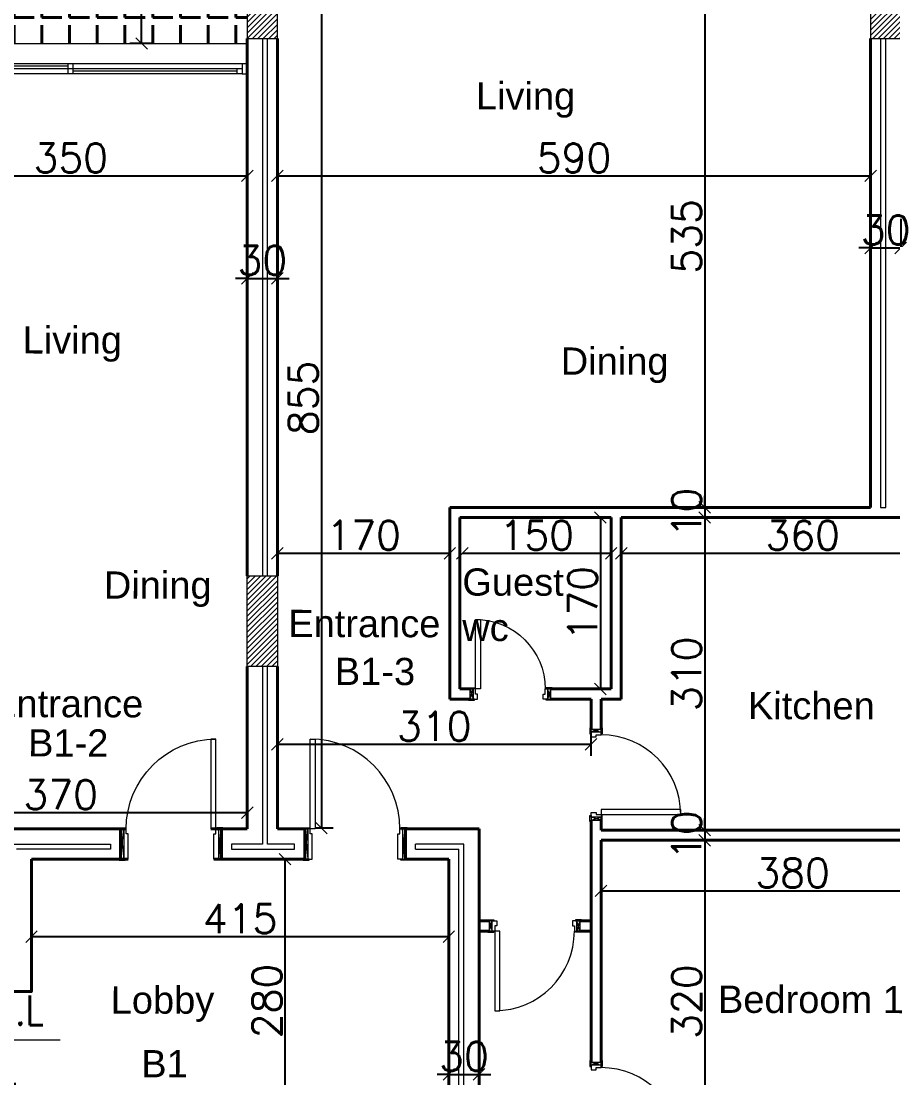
# Model space of a CAD drawing. Header units: metres. Extents: x -322116 to -321123, y -26723 to -26468.
# Drawn here: x -321650.65 to -321642.01, y -26549.11 to -26538.64 of the extents above; entities that cross this region are included whole.
import ezdxf

# ---------------------------------------------------------------- set-up
doc = ezdxf.new("R2010")
doc.units = ezdxf.units.M
doc.header["$LTSCALE"] = 7
doc.header["$MEASUREMENT"] = 0
doc.header["$PDMODE"] = 34
doc.header["$PDSIZE"] = 0.5
doc.linetypes.add('Hidden', pattern=[9.525, 6.35, -3.175])
for name, color, linetype, lineweight in [('1363TRXX-AS003$0$A-FLOR-IDEN', 4, 'Continuous', 18), ('A--GLAZ', 132, 'Continuous', 5), ('A-ANNO-TXT3', 6, 'Continuous', 30), ('A-DOOR', 134, 'Continuous', 18), ('A-FLOR-HIDN', 9, 'Hidden', 13), ('A-GRID-DIMS', 142, 'Continuous', 9), ('A-WALL-BLWO', 7, 'Continuous', 40), ('L-Structure', 5, 'Continuous', 15), ('PATT-CONC', 8, 'Continuous', 9), ('XREF-W09-A-ELEV04$0$A--SECT-TILE', 32, 'Continuous', 5)]:
    doc.layers.add(name, color=color, linetype=linetype, lineweight=lineweight)
doc.styles.add('1363TRXX-AS003$0$EG_SIMPLEX', font='SIMPLEX.shx')
doc.styles.add('EG_SIMPLEX', font='SIMPLEX.shx')
doc.styles.get("Standard").update_dxf_attribs({"font": 'romans.shx', "height": 0.5})
doc.dimstyles.new('ERGA-M-0200', dxfattribs={"dimscale": 1.15, "dimtxt": 0.2, "dimasz": 0.2, "dimexe": 0.1, "dimexo": 0.1, "dimgap": 0.06, "dimtad": 1, "dimdec": 1, "dimlfac": 100, "dimrnd": 5, "dimdsep": 46, "dimtxsty": 'EG_SIMPLEX', "dimblk1": 'OBLIQUE', "dimblk2": 'OBLIQUE', "dimsah": 1, "dimcen": 0.3, "dimclrd": 256, "dimclre": 256, "dimclrt": 2, "dimadec": 0, "dimazin": 0, "dimtfac": 1, "dimtdec": 1, "dimtix": 1, "dimtmove": 2, "dimatfit": 3, "dimldrblk": 'OBLIQUE', "dimfxl": 1, "dimtolj": 1, "dimtzin": 0, "dimarcsym": 0})

# ---------------------------------------------------------------- blocks, each defined once
blk = doc.blocks.new('1363TRXX-AS003$0$TAG-LEV-PL1')
h = blk.add_hatch(color=256)
h.paths.add_polyline_path([(0, 168.7, 0.414214), (-168.8, 0), (0, 0)])
h.paths.add_polyline_path([(168.7, 0), (0, 0), (0, -168.8, 0.414214)])
for p, q in [((0, -281.3), (0, 281.3)), ((-281.3, 0), (1859, 0))]:
    blk.add_line(p, q)
blk.add_circle((0, 0), 168.7)
at = {"style": '1363TRXX-AS003$0$EG_SIMPLEX', "width": 0.85}
for tag, p in [('F.F.L.', (450, 150)), ('C.L.', (450, -450))]:
    blk.add_attdef(tag, p, '', height=300, dxfattribs=at)
blk = doc.blocks.new('block')
at = {"layer": 'PATT-CONC', "transparency": 33554610}
h = blk.add_hatch(dxfattribs=at)
h.set_pattern_fill('ANSI31', color=8, scale=0.3)
h.set_pattern_definition([(45, (195, 0), (-0.0265165042945, 0.0265165042945), [])])
h.paths.add_polyline_path([(-321663.329, -26546.458), (-321663.329, -26546.758), (-321664.229, -26546.758), (-321664.229, -26546.458)])
h.paths.add_polyline_path([(-321642.229, -26538.808), (-321641.929, -26538.808), (-321641.929, -26537.808), (-321642.229, -26537.808)])
h.paths.add_polyline_path([(-321648.412, -26538.808), (-321648.112, -26538.808), (-321648.112, -26537.808), (-321648.412, -26537.808)])
h.paths.add_polyline_path([(-321652.212, -26539.308), (-321651.912, -26539.308), (-321651.912, -26538.508), (-321652.212, -26538.508)])
h.paths.add_polyline_path([(-321658.412, -26538.808), (-321658.112, -26538.808), (-321658.112, -26537.808), (-321658.412, -26537.808)])
h.paths.add_polyline_path([(-321658.412, -26547.358), (-321658.112, -26547.358), (-321658.112, -26548.258), (-321658.412, -26548.258)])
h.paths.add_polyline_path([(-321648.413, -26544.135), (-321648.113, -26544.135), (-321648.113, -26545.035), (-321648.413, -26545.035)])
h.paths.add_polyline_path([(-321664.612, -26538.708), (-321664.312, -26538.708), (-321664.312, -26537.808), (-321664.612, -26537.808)])
h.paths.add_polyline_path([(-321640.802, -26544.135), (-321641.102, -26544.135), (-321641.102, -26545.035), (-321640.802, -26545.035)])
h.paths.add_polyline_path([(-321651.912, -26547.958), (-321652.856, -26547.958), (-321652.856, -26548.258), (-321651.912, -26548.258)])
at = {"layer": 'L-Structure'}
for points in [[(-321648.412, -26538.808), (-321648.112, -26538.808), (-321648.112, -26537.808), (-321648.412, -26537.808), (-321648.412, -26538.808)], [(-321642.229, -26538.808), (-321641.929, -26538.808), (-321641.929, -26537.808), (-321642.229, -26537.808), (-321642.229, -26538.808)]]:
    blk.add_lwpolyline(points, dxfattribs=at)
blk.add_lwpolyline([(-321648.413, -26544.135), (-321648.113, -26544.135), (-321648.113, -26545.035), (-321648.413, -26545.035)], close=True, dxfattribs=at)
blk = doc.blocks.new('*U575')
for p, q in [((-200, 0), (-170, -300)), ((-200, -300), (-170, 0)), ((800, 0), (770, -300)), ((800, -300), (770, 0))]:
    blk.add_line(p, q)
for points in [[(-95, 890), (-95, 0), (-145, 0), (-145, 890)], [(-215, 10), (-155, 10), (-155, 0), (-215, 0)], [(-170, -300), (-200, -300), (-200, 0), (-170, 0)], [(-145, 0), (-170, 0), (-170, -300), (-125, -300), (-125, -50), (-145, -50), (-145, 0)], [(745, 0), (770, 0), (770, -300), (725, -300), (725, -50), (745, -50), (745, 0)], [(815, 10), (755, 10), (755, 0), (815, 0)], [(770, -300), (800, -300), (800, 0), (770, 0)], [(-215, -310), (-155, -310), (-155, -300), (-215, -300)], [(815, -310), (755, -310), (755, -300), (815, -300)]]:
    blk.add_lwpolyline(points, close=True)
blk.add_arc((-145, 0), 890, 0, 90)
blk = doc.blocks.new('*U65')
for p, q in [((50, 100), (3450, 100)), ((50, 50), (3450, 50)), ((50, 0), (3450, 0)), ((100, 0), (100, 50)), ((100, 25), (1725, 25)), ((1725, 0), (1725, 100)), ((1775, 0), (1775, 100)), ((1775, 75), (3400, 75)), ((3400, 100), (3400, 50))]:
    blk.add_line(p, q)
for points in [[(0, 100), (50, 100), (50, 0), (0, 0)], [(3500, 100), (3450, 100), (3450, 0), (3500, 0)]]:
    blk.add_lwpolyline(points)
blk = doc.blocks.new('_OBLIQUE')
at = {"color": 0, "linetype": 'ByBlock'}
blk.add_line((-0.5, -0.5), (0.5, 0.5), dxfattribs=at)
blk = doc.blocks.new('*D370')
at = {"layer": 'A-GRID-DIMS', "lineweight": -2, "transparency": 16777216}
for p, q in [((-321651.912, -26540.552), (-321651.912, -26540.055)), ((-321648.412, -26540.343), (-321648.412, -26540.055)), ((-321651.912, -26540.17), (-321648.412, -26540.17))]:
    blk.add_line(p, q, dxfattribs=at)
at = {"layer": 'Defpoints', "color": 0, "transparency": 16777216}
for p in [(-321648.412, -26540.17), (-321648.412, -26540.458), (-321651.912, -26540.667)]:
    blk.add_point(p, dxfattribs=at)
at = {"layer": 'A-GRID-DIMS', "lineweight": -2, "transparency": 16777216, "xscale": 0.115, "yscale": 0.115, "zscale": 0.115, "rotation": 180}
blk.add_blockref('_OBLIQUE', (-321651.912, -26540.17), dxfattribs=at)
at = {"layer": 'A-GRID-DIMS', "lineweight": -2, "transparency": 16777216, "xscale": 0.115, "yscale": 0.115, "zscale": 0.115}
blk.add_blockref('_OBLIQUE', (-321648.412, -26540.17), dxfattribs=at)
at = {"layer": 'A-GRID-DIMS', "color": 2, "transparency": 16777216, "insert": (-321650.162, -26539.992), "char_height": 0.2875, "attachment_point": 5, "style": 'EG_SIMPLEX'}
blk.add_mtext('\\A1;350', dxfattribs=at)
blk = doc.blocks.new('*D371')
at = {"layer": 'A-GRID-DIMS', "lineweight": -2, "transparency": 16777216}
for p, q in [((-321648.412, -26541.672), (-321648.412, -26541.072)), ((-321648.112, -26541.466), (-321648.112, -26541.072)), ((-321648.412, -26541.187), (-321648.527, -26541.187)), ((-321648.412, -26541.187), (-321648.112, -26541.187)), ((-321648.112, -26541.187), (-321647.997, -26541.187))]:
    blk.add_line(p, q, dxfattribs=at)
at = {"layer": 'Defpoints', "color": 0, "transparency": 16777216}
for p in [(-321648.112, -26541.187), (-321648.112, -26541.581), (-321648.412, -26541.787)]:
    blk.add_point(p, dxfattribs=at)
at = {"layer": 'A-GRID-DIMS', "lineweight": -2, "transparency": 16777216, "xscale": 0.115, "yscale": 0.115, "zscale": 0.115}
blk.add_blockref('_OBLIQUE', (-321648.412, -26541.187), dxfattribs=at)
at = {"layer": 'A-GRID-DIMS', "lineweight": -2, "transparency": 16777216, "xscale": 0.115, "yscale": 0.115, "zscale": 0.115, "rotation": 180}
blk.add_blockref('_OBLIQUE', (-321648.112, -26541.187), dxfattribs=at)
at = {"layer": 'A-GRID-DIMS', "color": 2, "transparency": 16777216, "insert": (-321648.262, -26541.009), "char_height": 0.2875, "attachment_point": 5, "style": 'EG_SIMPLEX'}
blk.add_mtext('\\A1;30', dxfattribs=at)
blk = doc.blocks.new('*D372')
at = {"layer": 'A-GRID-DIMS', "lineweight": -2, "transparency": 16777216}
for p, q in [((-321648.112, -26540.343), (-321648.112, -26540.055)), ((-321642.229, -26541.025), (-321642.229, -26540.055)), ((-321648.112, -26540.17), (-321642.229, -26540.17))]:
    blk.add_line(p, q, dxfattribs=at)
at = {"layer": 'Defpoints', "color": 0, "transparency": 16777216}
for p in [(-321642.229, -26540.17), (-321648.112, -26540.458), (-321642.229, -26541.14)]:
    blk.add_point(p, dxfattribs=at)
at = {"layer": 'A-GRID-DIMS', "lineweight": -2, "transparency": 16777216, "xscale": 0.115, "yscale": 0.115, "zscale": 0.115, "rotation": 180}
blk.add_blockref('_OBLIQUE', (-321648.112, -26540.17), dxfattribs=at)
at = {"layer": 'A-GRID-DIMS', "lineweight": -2, "transparency": 16777216, "xscale": 0.115, "yscale": 0.115, "zscale": 0.115}
blk.add_blockref('_OBLIQUE', (-321642.229, -26540.17), dxfattribs=at)
at = {"layer": 'A-GRID-DIMS', "color": 2, "transparency": 16777216, "insert": (-321645.17, -26539.992), "char_height": 0.2875, "attachment_point": 5, "style": 'EG_SIMPLEX'}
blk.add_mtext('\\A1;590', dxfattribs=at)
blk = doc.blocks.new('*U572')
for p, q in [((-350, -50), (-320, -150)), ((-350, -150), (-320, -50)), ((550, -50), (520, -150)), ((550, -150), (520, -50))]:
    blk.add_line(p, q)
for points in [[(445, 740), (445, -50), (495, -50), (495, 740)], [(-365, -40), (-305, -40), (-305, -50), (-365, -50)], [(-320, -150), (-350, -150), (-350, -50), (-320, -50)], [(-295, -50), (-320, -50), (-320, -150), (-275, -150), (-275, -100), (-295, -100), (-295, -50)], [(495, -50), (520, -50), (520, -150), (475, -150), (475, -100), (495, -100), (495, -50)], [(565, -40), (505, -40), (505, -50), (565, -50)], [(520, -150), (550, -150), (550, -50), (520, -50)], [(-365, -160), (-305, -160), (-305, -150), (-365, -150)], [(565, -160), (505, -160), (505, -150), (565, -150)]]:
    blk.add_lwpolyline(points, close=True)
blk.add_arc((495, -50), 790, 90, 180)
blk = doc.blocks.new('*U571')
for p, q in [((-250, -50), (-220, -150)), ((-250, -150), (-220, -50)), ((550, -50), (520, -150)), ((550, -150), (520, -50))]:
    blk.add_line(p, q)
for points in [[(445, 640), (445, -50), (495, -50), (495, 640)], [(-265, -40), (-205, -40), (-205, -50), (-265, -50)], [(-220, -150), (-250, -150), (-250, -50), (-220, -50)], [(-195, -50), (-220, -50), (-220, -150), (-175, -150), (-175, -100), (-195, -100), (-195, -50)], [(495, -50), (520, -50), (520, -150), (475, -150), (475, -100), (495, -100), (495, -50)], [(565, -40), (505, -40), (505, -50), (565, -50)], [(520, -150), (550, -150), (550, -50), (520, -50)], [(-265, -160), (-205, -160), (-205, -150), (-265, -150)], [(565, -160), (505, -160), (505, -150), (565, -150)]]:
    blk.add_lwpolyline(points, close=True)
blk.add_arc((495, -50), 690, 90, 180)
blk = doc.blocks.new('*D397')
at = {"layer": 'A-GRID-DIMS', "lineweight": -2, "transparency": 16777216}
for p, q in [((-321643.852, -26538.083), (-321643.989, -26538.083)), ((-321643.874, -26538.083), (-321643.874, -26543.458)), ((-321643.852, -26543.458), (-321643.989, -26543.458))]:
    blk.add_line(p, q, dxfattribs=at)
at = {"layer": 'Defpoints', "color": 0, "transparency": 16777216}
for p in [(-321643.737, -26538.083), (-321643.874, -26543.458), (-321643.737, -26543.458)]:
    blk.add_point(p, dxfattribs=at)
at = {"layer": 'A-GRID-DIMS', "lineweight": -2, "transparency": 16777216, "xscale": 0.115, "yscale": 0.115, "zscale": 0.115}
for p, rotation in [((-321643.874, -26538.083), 90), ((-321643.874, -26543.458), 270)]:
    blk.add_blockref('_OBLIQUE', p, dxfattribs=dict(at, rotation=rotation))
at = {"layer": 'A-GRID-DIMS', "color": 2, "transparency": 16777216, "insert": (-321644.053, -26540.771), "char_height": 0.2875, "attachment_point": 5, "rotation": 90, "style": 'EG_SIMPLEX'}
blk.add_mtext('\\A1;535', dxfattribs=at)
blk = doc.blocks.new('*D398')
at = {"layer": 'A-GRID-DIMS', "lineweight": -2, "transparency": 16777216}
for p, q in [((-321643.874, -26543.458), (-321643.874, -26543.343)), ((-321643.852, -26543.458), (-321643.989, -26543.458)), ((-321643.874, -26543.458), (-321643.874, -26543.558)), ((-321643.626, -26543.558), (-321643.989, -26543.558)), ((-321643.874, -26543.558), (-321643.874, -26543.673))]:
    blk.add_line(p, q, dxfattribs=at)
at = {"layer": 'Defpoints', "color": 0, "transparency": 16777216}
for p in [(-321643.737, -26543.458), (-321643.874, -26543.558), (-321643.511, -26543.558)]:
    blk.add_point(p, dxfattribs=at)
at = {"layer": 'A-GRID-DIMS', "lineweight": -2, "transparency": 16777216, "xscale": 0.115, "yscale": 0.115, "zscale": 0.115}
for p, rotation in [((-321643.874, -26543.458), 270), ((-321643.874, -26543.558), 90)]:
    blk.add_blockref('_OBLIQUE', p, dxfattribs=dict(at, rotation=rotation))
at = {"layer": 'A-GRID-DIMS', "color": 2, "transparency": 16777216, "insert": (-321644.053, -26543.508), "char_height": 0.2875, "attachment_point": 5, "rotation": 90, "style": 'EG_SIMPLEX'}
blk.add_mtext('\\A1;10', dxfattribs=at)
blk = doc.blocks.new('*D399')
at = {"layer": 'A-GRID-DIMS', "lineweight": -2, "transparency": 16777216}
for p, q in [((-321643.626, -26543.558), (-321643.989, -26543.558)), ((-321643.874, -26543.558), (-321643.874, -26546.658)), ((-321643.626, -26546.658), (-321643.989, -26546.658))]:
    blk.add_line(p, q, dxfattribs=at)
at = {"layer": 'Defpoints', "color": 0, "transparency": 16777216}
for p in [(-321643.511, -26543.558), (-321643.874, -26546.658), (-321643.511, -26546.658)]:
    blk.add_point(p, dxfattribs=at)
at = {"layer": 'A-GRID-DIMS', "lineweight": -2, "transparency": 16777216, "xscale": 0.115, "yscale": 0.115, "zscale": 0.115}
for p, rotation in [((-321643.874, -26543.558), 90), ((-321643.874, -26546.658), 270)]:
    blk.add_blockref('_OBLIQUE', p, dxfattribs=dict(at, rotation=rotation))
at = {"layer": 'A-GRID-DIMS', "color": 2, "transparency": 16777216, "insert": (-321644.053, -26545.108), "char_height": 0.2875, "attachment_point": 5, "rotation": 90, "style": 'EG_SIMPLEX'}
blk.add_mtext('\\A1;310', dxfattribs=at)
blk = doc.blocks.new('*D400')
at = {"layer": 'A-GRID-DIMS', "lineweight": -2, "transparency": 16777216}
for p, q in [((-321643.874, -26546.658), (-321643.874, -26546.543)), ((-321643.626, -26546.658), (-321643.989, -26546.658)), ((-321643.874, -26546.658), (-321643.874, -26546.758)), ((-321643.481, -26546.758), (-321643.989, -26546.758)), ((-321643.874, -26546.758), (-321643.874, -26546.873))]:
    blk.add_line(p, q, dxfattribs=at)
at = {"layer": 'Defpoints', "color": 0, "transparency": 16777216}
for p in [(-321643.511, -26546.658), (-321643.874, -26546.758), (-321643.366, -26546.758)]:
    blk.add_point(p, dxfattribs=at)
at = {"layer": 'A-GRID-DIMS', "lineweight": -2, "transparency": 16777216, "xscale": 0.115, "yscale": 0.115, "zscale": 0.115}
for p, rotation in [((-321643.874, -26546.658), 270), ((-321643.874, -26546.758), 90)]:
    blk.add_blockref('_OBLIQUE', p, dxfattribs=dict(at, rotation=rotation))
at = {"layer": 'A-GRID-DIMS', "color": 2, "transparency": 16777216, "insert": (-321644.053, -26546.708), "char_height": 0.2875, "attachment_point": 5, "rotation": 90, "style": 'EG_SIMPLEX'}
blk.add_mtext('\\A1;10', dxfattribs=at)
blk = doc.blocks.new('*D326')
at = {"layer": 'A-GRID-DIMS', "lineweight": -2, "transparency": 16777216}
for p, q in [((-321643.481, -26546.758), (-321643.989, -26546.758)), ((-321643.874, -26546.758), (-321643.874, -26549.958)), ((-321643.618, -26549.958), (-321643.989, -26549.958))]:
    blk.add_line(p, q, dxfattribs=at)
at = {"layer": 'Defpoints', "color": 0, "transparency": 16777216}
for p in [(-321643.366, -26546.758), (-321643.874, -26549.958), (-321643.503, -26549.958)]:
    blk.add_point(p, dxfattribs=at)
at = {"layer": 'A-GRID-DIMS', "lineweight": -2, "transparency": 16777216, "xscale": 0.115, "yscale": 0.115, "zscale": 0.115}
for p, rotation in [((-321643.874, -26546.758), 90), ((-321643.874, -26549.958), 270)]:
    blk.add_blockref('_OBLIQUE', p, dxfattribs=dict(at, rotation=rotation))
at = {"layer": 'A-GRID-DIMS', "color": 2, "transparency": 16777216, "insert": (-321644.053, -26548.358), "char_height": 0.2875, "attachment_point": 5, "rotation": 90, "style": 'EG_SIMPLEX'}
blk.add_mtext('\\A1;320', dxfattribs=at)
blk = doc.blocks.new('*D337')
at = {"layer": 'A-GRID-DIMS', "lineweight": -2, "transparency": 16777216}
blk.add_line((-321646.278, -26543.912), (-321644.802, -26543.912), dxfattribs=at)
at = {"layer": 'Defpoints', "color": 0, "transparency": 16777216}
for p in [(-321646.278, -26543.912, 0), (-321644.802, -26543.912), (-321644.802, -26543.912)]:
    blk.add_point(p, dxfattribs=at)
at = {"layer": 'A-GRID-DIMS', "lineweight": -2, "transparency": 16777216, "xscale": 0.115, "yscale": 0.115, "zscale": 0.115, "rotation": 180}
blk.add_blockref('_OBLIQUE', (-321646.278, -26543.912), dxfattribs=at)
at = {"layer": 'A-GRID-DIMS', "lineweight": -2, "transparency": 16777216, "xscale": 0.115, "yscale": 0.115, "zscale": 0.115}
blk.add_blockref('_OBLIQUE', (-321644.802, -26543.912), dxfattribs=at)
at = {"layer": 'A-GRID-DIMS', "color": 2, "transparency": 16777216, "insert": (-321645.54, -26543.734), "char_height": 0.2875, "attachment_point": 5, "style": 'EG_SIMPLEX'}
blk.add_mtext('\\A1;150', dxfattribs=at)
blk = doc.blocks.new('*D338')
at = {"layer": 'A-GRID-DIMS', "lineweight": -2, "transparency": 16777216}
for p, q in [((-321645.002, -26545.673), (-321645.002, -26545.921)), ((-321648.112, -26545.719), (-321648.112, -26545.691)), ((-321648.112, -26545.806), (-321645.002, -26545.806))]:
    blk.add_line(p, q, dxfattribs=at)
at = {"layer": 'Defpoints', "color": 0, "transparency": 16777216}
for p in [(-321645.002, -26545.558), (-321648.112, -26545.834), (-321645.002, -26545.806)]:
    blk.add_point(p, dxfattribs=at)
at = {"layer": 'A-GRID-DIMS', "lineweight": -2, "transparency": 16777216, "xscale": 0.115, "yscale": 0.115, "zscale": 0.115, "rotation": 180}
blk.add_blockref('_OBLIQUE', (-321648.112, -26545.806), dxfattribs=at)
at = {"layer": 'A-GRID-DIMS', "lineweight": -2, "transparency": 16777216, "xscale": 0.115, "yscale": 0.115, "zscale": 0.115}
blk.add_blockref('_OBLIQUE', (-321645.002, -26545.806), dxfattribs=at)
at = {"layer": 'A-GRID-DIMS', "color": 2, "transparency": 16777216, "insert": (-321646.557, -26545.628), "char_height": 0.2875, "attachment_point": 5, "style": 'EG_SIMPLEX'}
blk.add_mtext('\\A1;310', dxfattribs=at)
blk = doc.blocks.new('*D339')
at = {"layer": 'A-GRID-DIMS', "lineweight": -2, "transparency": 16777216}
for p, q in [((-321647.726, -26538.108), (-321647.561, -26538.108)), ((-321647.676, -26538.108), (-321647.676, -26546.636)), ((-321647.742, -26546.636), (-321647.561, -26546.636))]:
    blk.add_line(p, q, dxfattribs=at)
at = {"layer": 'Defpoints', "color": 0, "transparency": 16777216}
for p in [(-321647.841, -26538.108), (-321647.857, -26546.636, 0), (-321647.676, -26546.636)]:
    blk.add_point(p, dxfattribs=at)
at = {"layer": 'A-GRID-DIMS', "lineweight": -2, "transparency": 16777216, "xscale": 0.115, "yscale": 0.115, "zscale": 0.115}
for p, rotation in [((-321647.676, -26538.108), 90), ((-321647.676, -26546.636), 270)]:
    blk.add_blockref('_OBLIQUE', p, dxfattribs=dict(at, rotation=rotation))
at = {"layer": 'A-GRID-DIMS', "color": 2, "transparency": 16777216, "insert": (-321647.855, -26542.372), "char_height": 0.2875, "attachment_point": 5, "rotation": 90, "style": 'EG_SIMPLEX'}
blk.add_mtext('\\A1;855', dxfattribs=at)
blk = doc.blocks.new('*D340')
at = {"layer": 'A-GRID-DIMS', "lineweight": -2, "transparency": 16777216}
for p, q in [((-321644.702, -26543.927), (-321644.702, -26543.797)), ((-321641.102, -26543.927), (-321641.102, -26543.797)), ((-321644.702, -26543.912), (-321641.102, -26543.912))]:
    blk.add_line(p, q, dxfattribs=at)
at = {"layer": 'Defpoints', "color": 0, "transparency": 16777216}
for p in [(-321641.102, -26543.912), (-321644.702, -26544.042, 0), (-321641.102, -26544.042)]:
    blk.add_point(p, dxfattribs=at)
at = {"layer": 'A-GRID-DIMS', "lineweight": -2, "transparency": 16777216, "xscale": 0.115, "yscale": 0.115, "zscale": 0.115, "rotation": 180}
blk.add_blockref('_OBLIQUE', (-321644.702, -26543.912), dxfattribs=at)
at = {"layer": 'A-GRID-DIMS', "lineweight": -2, "transparency": 16777216, "xscale": 0.115, "yscale": 0.115, "zscale": 0.115}
blk.add_blockref('_OBLIQUE', (-321641.102, -26543.912), dxfattribs=at)
at = {"layer": 'A-GRID-DIMS', "color": 2, "transparency": 16777216, "insert": (-321642.902, -26543.734), "char_height": 0.2875, "attachment_point": 5, "style": 'EG_SIMPLEX'}
blk.add_mtext('\\A1;360', dxfattribs=at)
blk = doc.blocks.new('*D341')
at = {"layer": 'A-GRID-DIMS', "lineweight": -2, "transparency": 16777216}
for p, q in [((-321644.902, -26547.275), (-321644.902, -26547.145)), ((-321641.102, -26547.275), (-321641.102, -26547.145)), ((-321644.902, -26547.26), (-321641.102, -26547.26))]:
    blk.add_line(p, q, dxfattribs=at)
at = {"layer": 'Defpoints', "color": 0, "transparency": 16777216}
for p in [(-321641.102, -26547.26), (-321644.902, -26547.39, 0), (-321641.102, -26547.39)]:
    blk.add_point(p, dxfattribs=at)
at = {"layer": 'A-GRID-DIMS', "lineweight": -2, "transparency": 16777216, "xscale": 0.115, "yscale": 0.115, "zscale": 0.115, "rotation": 180}
blk.add_blockref('_OBLIQUE', (-321644.902, -26547.26), dxfattribs=at)
at = {"layer": 'A-GRID-DIMS', "lineweight": -2, "transparency": 16777216, "xscale": 0.115, "yscale": 0.115, "zscale": 0.115}
blk.add_blockref('_OBLIQUE', (-321641.102, -26547.26), dxfattribs=at)
at = {"layer": 'A-GRID-DIMS', "color": 2, "transparency": 16777216, "insert": (-321643.002, -26547.082), "char_height": 0.2875, "attachment_point": 5, "style": 'EG_SIMPLEX'}
blk.add_mtext('\\A1;380', dxfattribs=at)
blk = doc.blocks.new('*D331')
at = {"layer": 'A-GRID-DIMS', "lineweight": -2, "transparency": 16777216}
for p, q in [((-321648.075, -26546.946), (-321648.153, -26546.946)), ((-321648.038, -26546.946), (-321648.038, -26549.758)), ((-321648.075, -26549.758), (-321648.153, -26549.758))]:
    blk.add_line(p, q, dxfattribs=at)
at = {"layer": 'Defpoints', "color": 0, "transparency": 16777216}
for p in [(-321647.96, -26546.946), (-321648.038, -26549.758), (-321647.96, -26549.758, 0)]:
    blk.add_point(p, dxfattribs=at)
at = {"layer": 'A-GRID-DIMS', "lineweight": -2, "transparency": 16777216, "xscale": 0.115, "yscale": 0.115, "zscale": 0.115}
for p, rotation in [((-321648.038, -26546.946), 90), ((-321648.038, -26549.758), 270)]:
    blk.add_blockref('_OBLIQUE', p, dxfattribs=dict(at, rotation=rotation))
at = {"layer": 'A-GRID-DIMS', "color": 2, "transparency": 16777216, "insert": (-321648.216, -26548.352), "char_height": 0.2875, "attachment_point": 5, "rotation": 90, "style": 'EG_SIMPLEX'}
blk.add_mtext('\\A1;280', dxfattribs=at)
blk = doc.blocks.new('*D344')
at = {"layer": 'A-GRID-DIMS', "lineweight": -2, "transparency": 16777216}
for p, q in [((-321648.112, -26544.014), (-321648.112, -26543.797)), ((-321646.402, -26544.014), (-321646.402, -26543.797)), ((-321648.112, -26543.912), (-321646.402, -26543.912))]:
    blk.add_line(p, q, dxfattribs=at)
at = {"layer": 'Defpoints', "color": 0, "transparency": 16777216}
for p in [(-321646.402, -26543.912), (-321648.112, -26544.129), (-321646.402, -26544.129)]:
    blk.add_point(p, dxfattribs=at)
at = {"layer": 'A-GRID-DIMS', "lineweight": -2, "transparency": 16777216, "xscale": 0.115, "yscale": 0.115, "zscale": 0.115, "rotation": 180}
blk.add_blockref('_OBLIQUE', (-321648.112, -26543.912), dxfattribs=at)
at = {"layer": 'A-GRID-DIMS', "lineweight": -2, "transparency": 16777216, "xscale": 0.115, "yscale": 0.115, "zscale": 0.115}
blk.add_blockref('_OBLIQUE', (-321646.402, -26543.912), dxfattribs=at)
at = {"layer": 'A-GRID-DIMS', "color": 2, "transparency": 16777216, "insert": (-321647.257, -26543.734), "char_height": 0.2875, "attachment_point": 5, "style": 'EG_SIMPLEX'}
blk.add_mtext('\\A1;170', dxfattribs=at)
blk = doc.blocks.new('*D345')
at = {"layer": 'A-GRID-DIMS', "lineweight": -2, "transparency": 16777216}
for p, q in [((-321641.929, -26540.597), (-321641.929, -26541)), ((-321642.229, -26540.678), (-321642.229, -26541)), ((-321642.229, -26540.885), (-321642.344, -26540.885)), ((-321642.229, -26540.885), (-321641.929, -26540.885)), ((-321641.929, -26540.885), (-321641.814, -26540.885))]:
    blk.add_line(p, q, dxfattribs=at)
at = {"layer": 'Defpoints', "color": 0, "transparency": 16777216}
for p in [(-321641.929, -26540.482), (-321642.229, -26540.563), (-321641.929, -26540.885)]:
    blk.add_point(p, dxfattribs=at)
at = {"layer": 'A-GRID-DIMS', "lineweight": -2, "transparency": 16777216, "xscale": 0.115, "yscale": 0.115, "zscale": 0.115}
blk.add_blockref('_OBLIQUE', (-321642.229, -26540.885), dxfattribs=at)
at = {"layer": 'A-GRID-DIMS', "lineweight": -2, "transparency": 16777216, "xscale": 0.115, "yscale": 0.115, "zscale": 0.115, "rotation": 180}
blk.add_blockref('_OBLIQUE', (-321641.929, -26540.885), dxfattribs=at)
at = {"layer": 'A-GRID-DIMS', "color": 2, "transparency": 16777216, "insert": (-321642.079, -26540.707), "char_height": 0.2875, "attachment_point": 5, "style": 'EG_SIMPLEX'}
blk.add_mtext('\\A1;30', dxfattribs=at)
blk = doc.blocks.new('*D349')
at = {"layer": 'A-GRID-DIMS', "lineweight": -2, "transparency": 16777216}
for p, q in [((-321646.412, -26549.069), (-321646.412, -26548.965)), ((-321646.112, -26549.058), (-321646.112, -26548.965)), ((-321646.412, -26549.08), (-321646.527, -26549.08)), ((-321646.412, -26549.08), (-321646.112, -26549.08)), ((-321646.112, -26549.08), (-321645.997, -26549.08))]:
    blk.add_line(p, q, dxfattribs=at)
at = {"layer": 'Defpoints', "color": 0, "transparency": 16777216}
for p in [(-321646.112, -26549.08), (-321646.412, -26549.184), (-321646.112, -26549.173)]:
    blk.add_point(p, dxfattribs=at)
at = {"layer": 'A-GRID-DIMS', "lineweight": -2, "transparency": 16777216, "xscale": 0.115, "yscale": 0.115, "zscale": 0.115}
blk.add_blockref('_OBLIQUE', (-321646.412, -26549.08), dxfattribs=at)
at = {"layer": 'A-GRID-DIMS', "lineweight": -2, "transparency": 16777216, "xscale": 0.115, "yscale": 0.115, "zscale": 0.115, "rotation": 180}
blk.add_blockref('_OBLIQUE', (-321646.112, -26549.08), dxfattribs=at)
at = {"layer": 'A-GRID-DIMS', "color": 2, "transparency": 16777216, "insert": (-321646.262, -26548.902), "char_height": 0.2875, "attachment_point": 5, "style": 'EG_SIMPLEX'}
blk.add_mtext('\\A1;30', dxfattribs=at)
blk = doc.blocks.new('*D423')
at = {"layer": 'A-GRID-DIMS', "lineweight": -2, "transparency": 16777216}
for p, q in [((-321652.112, -26546.362), (-321652.112, -26546.599)), ((-321648.412, -26546.362), (-321648.412, -26546.599)), ((-321652.112, -26546.484), (-321648.412, -26546.484))]:
    blk.add_line(p, q, dxfattribs=at)
at = {"layer": 'Defpoints', "color": 0, "transparency": 16777216}
for p in [(-321652.112, -26546.247), (-321648.412, -26546.247), (-321648.412, -26546.484)]:
    blk.add_point(p, dxfattribs=at)
at = {"layer": 'A-GRID-DIMS', "lineweight": -2, "transparency": 16777216, "xscale": 0.115, "yscale": 0.115, "zscale": 0.115, "rotation": 180}
blk.add_blockref('_OBLIQUE', (-321652.112, -26546.484), dxfattribs=at)
at = {"layer": 'A-GRID-DIMS', "lineweight": -2, "transparency": 16777216, "xscale": 0.115, "yscale": 0.115, "zscale": 0.115}
blk.add_blockref('_OBLIQUE', (-321648.412, -26546.484), dxfattribs=at)
at = {"layer": 'A-GRID-DIMS', "color": 2, "transparency": 16777216, "insert": (-321650.262, -26546.306), "char_height": 0.2875, "attachment_point": 5, "style": 'EG_SIMPLEX'}
blk.add_mtext('\\A1;370', dxfattribs=at)
blk = doc.blocks.new('*D427')
at = {"layer": 'A-GRID-DIMS', "lineweight": -2, "transparency": 16777216}
for p, q in [((-321649.351, -26534.658), (-321649.575, -26534.658)), ((-321649.46, -26538.858), (-321649.46, -26534.658)), ((-321649.351, -26538.858), (-321649.575, -26538.858))]:
    blk.add_line(p, q, dxfattribs=at)
at = {"layer": 'Defpoints', "color": 0, "transparency": 16777216}
for p in [(-321649.46, -26534.658), (-321649.236, -26534.658), (-321649.236, -26538.858)]:
    blk.add_point(p, dxfattribs=at)
at = {"layer": 'A-GRID-DIMS', "lineweight": -2, "transparency": 16777216, "xscale": 0.115, "yscale": 0.115, "zscale": 0.115}
for p, rotation in [((-321649.46, -26534.658), 90), ((-321649.46, -26538.858), 270)]:
    blk.add_blockref('_OBLIQUE', p, dxfattribs=dict(at, rotation=rotation))
at = {"layer": 'A-GRID-DIMS', "color": 2, "transparency": 16777216, "insert": (-321649.638, -26536.758), "char_height": 0.2875, "attachment_point": 5, "rotation": 90, "style": 'EG_SIMPLEX'}
blk.add_mtext('\\A1;420', dxfattribs=at)
blk = doc.blocks.new('*D431')
at = {"layer": 'A-GRID-DIMS', "lineweight": -2, "transparency": 16777216}
for p, q in [((-321650.552, -26547.684), (-321650.552, -26547.599)), ((-321646.412, -26547.684), (-321646.412, -26547.599)), ((-321650.552, -26547.714), (-321646.412, -26547.714))]:
    blk.add_line(p, q, dxfattribs=at)
at = {"layer": 'Defpoints', "color": 0, "transparency": 16777216}
for p in [(-321646.412, -26547.714), (-321650.552, -26547.799), (-321646.412, -26547.799)]:
    blk.add_point(p, dxfattribs=at)
at = {"layer": 'A-GRID-DIMS', "lineweight": -2, "transparency": 16777216, "xscale": 0.115, "yscale": 0.115, "zscale": 0.115, "rotation": 180}
blk.add_blockref('_OBLIQUE', (-321650.552, -26547.714), dxfattribs=at)
at = {"layer": 'A-GRID-DIMS', "lineweight": -2, "transparency": 16777216, "xscale": 0.115, "yscale": 0.115, "zscale": 0.115}
blk.add_blockref('_OBLIQUE', (-321646.412, -26547.714), dxfattribs=at)
at = {"layer": 'A-GRID-DIMS', "color": 2, "transparency": 16777216, "insert": (-321648.482, -26547.536), "char_height": 0.2875, "attachment_point": 5, "style": 'EG_SIMPLEX'}
blk.add_mtext('\\A1;415', dxfattribs=at)
blk = doc.blocks.new('*D432')
at = {"layer": 'A-GRID-DIMS', "lineweight": -2, "transparency": 16777216}
for p, q in [((-321645.006, -26543.558), (-321645.023, -26543.558)), ((-321644.908, -26543.558), (-321644.908, -26545.258)), ((-321645.006, -26545.258), (-321645.023, -26545.258))]:
    blk.add_line(p, q, dxfattribs=at)
at = {"layer": 'Defpoints', "color": 0, "transparency": 16777216}
for p in [(-321644.891, -26543.558), (-321644.908, -26545.258), (-321644.891, -26545.258)]:
    blk.add_point(p, dxfattribs=at)
at = {"layer": 'A-GRID-DIMS', "lineweight": -2, "transparency": 16777216, "xscale": 0.115, "yscale": 0.115, "zscale": 0.115}
for p, rotation in [((-321644.908, -26543.558), 90), ((-321644.908, -26545.258), 270)]:
    blk.add_blockref('_OBLIQUE', p, dxfattribs=dict(at, rotation=rotation))
at = {"layer": 'A-GRID-DIMS', "color": 2, "transparency": 16777216, "insert": (-321645.086, -26544.408), "char_height": 0.2875, "attachment_point": 5, "rotation": 90, "style": 'EG_SIMPLEX'}
blk.add_mtext('\\A1;170', dxfattribs=at)

msp = doc.modelspace()

# ---------------------------------------------------------------- hatches: boundary and pattern name
at = {"layer": 'A-WALL-BLWO', "transparency": 33554610}
h = msp.add_hatch(dxfattribs=at)
h.set_pattern_fill('ANGLE', color=8)
h.set_pattern_definition([(0, (0, 0), (0, 0.275), [0.2, -0.075]), (90, (0, 0), (-0.275, 0), [0.2, -0.075])])
h.paths.add_polyline_path([(-321648.4118, -26534.7081), (-321653.0118, -26534.7081), (-321653.0118, -26538.5081), (-321652.2118, -26538.5081), (-321651.9118, -26538.5081), (-321651.9118, -26538.8081), (-321651.9118, -26538.8581), (-321648.4118, -26538.8581), (-321648.4118, -26538.8081), (-321648.4118, -26538.8081), (-321648.4118, -26537.8081)])

# ---------------------------------------------------------------- linework, layer by layer
at = {"layer": 'A-FLOR-HIDN', "linetype": 'ByBlock', "ltscale": 0.1}
msp.add_line((-321651.9118, -26538.8581), (-321648.4118, -26538.8581), dxfattribs=at)
at = {"layer": 'A-WALL-BLWO'}
for p, q in [((-321648.4118, -26538.8081), (-321648.4118, -26544.1348)), ((-321648.1118, -26538.8081), (-321648.1118, -26544.1348)), ((-321642.2287, -26538.8081), (-321642.2287, -26543.4581)), ((-321646.4018, -26545.3581), (-321646.4018, -26543.4581)), ((-321642.2287, -26543.4581), (-321646.4018, -26543.4581)), ((-321646.3018, -26545.2581), (-321646.3018, -26543.5581)), ((-321644.8018, -26543.5581), (-321646.3018, -26543.5581)), ((-321644.8018, -26545.2581), (-321644.8018, -26543.5581)), ((-321644.7018, -26545.3581), (-321644.7018, -26543.5581)), ((-321641.9287, -26543.5581), (-321644.7018, -26543.5581)), ((-321648.4118, -26545.0348), (-321648.4118, -26546.6456)), ((-321648.1118, -26545.0348), (-321648.1118, -26546.6456)), ((-321646.2018, -26545.2581), (-321646.3018, -26545.2581)), ((-321644.8018, -26545.2581), (-321645.4018, -26545.2581)), ((-321646.2018, -26545.3581), (-321646.4018, -26545.3581)), ((-321645.0018, -26545.3581), (-321645.4018, -26545.3581)), ((-321645.0018, -26545.6581), (-321645.0018, -26545.3581)), ((-321644.7018, -26545.3581), (-321644.9018, -26545.3581)), ((-321644.9018, -26545.6581, 0), (-321644.9018, -26545.3581)), ((-321645.0018, -26548.9581), (-321645.0018, -26546.5581)), ((-321644.9018, -26546.6581), (-321644.9018, -26546.5581)), ((-321652.1118, -26546.6456), (-321649.6124, -26546.6456)), ((-321649.6674, -26546.9456, 0), (-321649.6674, -26546.6456, 0)), ((-321648.7724, -26546.6456), (-321648.4118, -26546.6456, 0)), ((-321648.6674, -26546.9456, 0), (-321648.6674, -26546.6456, 0)), ((-321648.1118, -26546.6456), (-321647.8416, -26546.6456)), ((-321647.8416, -26546.9456, 0), (-321647.8416, -26546.6456, 0)), ((-321646.8416, -26546.6456), (-321646.1118, -26546.6456)), ((-321646.8416, -26546.9456, 0), (-321646.8416, -26546.6456, 0)), ((-321646.1118, -26550.0581), (-321646.1118, -26546.6456)), ((-321641.1018, -26546.6581), (-321644.9018, -26546.6581)), ((-321641.1018, -26546.7581), (-321644.9018, -26546.7581)), ((-321644.9018, -26546.7581), (-321644.9018, -26548.9581)), ((-321650.5518, -26546.9456), (-321649.5924, -26546.9456)), ((-321648.7424, -26546.9456), (-321647.8416, -26546.9456)), ((-321646.8416, -26546.9456), (-321646.4118, -26546.9456)), ((-321646.4118, -26549.7581), (-321646.4118, -26546.9456)), ((-321646.1118, -26547.5581), (-321646.0118, -26547.5581)), ((-321645.1118, -26547.5581), (-321645.0018, -26547.5581)), ((-321646.1118, -26547.6581), (-321646.0118, -26547.6581)), ((-321645.1118, -26547.6581), (-321645.0018, -26547.6581))]:
    msp.add_line(p, q, dxfattribs=at)
msp.add_lwpolyline([(-321651.9118, -26548.2581), (-321650.5518, -26548.2581), (-321650.5518, -26546.9456)], dxfattribs=at)
at = {"layer": 'XREF-W09-A-ELEV04$0$A--SECT-TILE'}
for p, q in [((-321642.1287, -26538.8081), (-321642.1287, -26543.4581)), ((-321642.1287, -26543.4581), (-321642.0787, -26543.4581)), ((-321646.7416, -26546.8456, 0), (-321646.7416, -26546.7956, 0)), ((-321646.7416, -26546.8456), (-321646.3118, -26546.8456)), ((-321646.3118, -26549.8581), (-321646.3118, -26546.8456))]:
    msp.add_line(p, q, dxfattribs=at)
for points in [[(-321648.2618, -26538.8081), (-321648.2618, -26544.1348)], [(-321648.2118, -26544.1348), (-321648.2118, -26538.8081)], [(-321642.0787, -26543.4581), (-321642.0787, -26538.8081)], [(-321648.2618, -26545.0348), (-321648.2618, -26546.7956), (-321648.5674, -26546.7956), (-321648.5674, -26546.8456), (-321647.9416, -26546.8456)], [(-321647.9416, -26546.8456), (-321647.9416, -26546.7956), (-321648.2118, -26546.7956), (-321648.2118, -26545.0348)], [(-321652.0618, -26546.7956), (-321649.7674, -26546.7956), (-321649.7674, -26546.8456), (-321650.7018, -26546.8456)]]:
    msp.add_lwpolyline(points, dxfattribs=at)
at = {"layer": 'XREF-W09-A-ELEV04$0$A--SECT-TILE', "elevation": 0}
msp.add_lwpolyline([(-321649.4518, -26554.0198), (-321649.4518, -26549.9081), (-321646.2618, -26549.9081), (-321646.2618, -26546.7956), (-321646.7416, -26546.7956)], dxfattribs=at)

# ---------------------------------------------------------------- block references
at = {"layer": '1363TRXX-AS003$0$A-FLOR-IDEN'}
ref = msp.add_blockref('1363TRXX-AS003$0$TAG-LEV-PL1', (-321652.9999, -26548.7372), dxfattribs=dict(at, xscale=0.0014700000362087, yscale=0.0014700000362087, zscale=0.0014700000362087))
ref.add_attrib('C.L.', '705.25 C.L', (-321652.5589, -26549.1782), dxfattribs={"layer": '0', "height": 0.294, "rotation": 360, "style": '1363TRXX-AS003$0$EG_SIMPLEX', "width": 0.85})
ref.add_attrib('F.F.L.', '705.40 F.F.L', (-321652.5589, -26548.5902), dxfattribs={"layer": '0', "height": 0.294, "rotation": 360, "style": '1363TRXX-AS003$0$EG_SIMPLEX', "width": 0.85})
at = {"layer": 'A--GLAZ', "xscale": -0.001, "yscale": 0.001, "zscale": 0.001}
msp.add_blockref('*U65', (-321648.4118, -26539.1581), dxfattribs=at)
at = {"layer": 'A-DOOR', "extrusion": (-1.49774e-07, 5.54664e-07, -1), "xscale": 0.0010000000000001, "yscale": 0.0010000000000001, "zscale": -0.001}
msp.add_blockref('*U571', (321645.6518, -26545.2081, 0.0335), dxfattribs=at)
at = {"layer": 'A-DOOR', "extrusion": (-5.54664e-07, 1.49774e-07, 1), "xscale": 0.0010000000000001, "yscale": 0.0010000000000001, "zscale": 0.0010000000000001, "rotation": 270}
for p in [(-321644.8518, -26546.0081, 0.1744), (-321644.8518, -26549.3081, 0.1744)]:
    msp.add_blockref('*U572', p, dxfattribs=at)
at = {"layer": 'A-DOOR', "extrusion": (-5.54664e-07, 1.49774e-07, -1), "xscale": 0.001, "yscale": 0.001, "zscale": -0.001}
msp.add_blockref('*U575', (321648.8674, -26546.6456, 0.1744), dxfattribs=at)
at = {"layer": 'A-DOOR', "extrusion": (-5.54664e-07, -1.49774e-07, 1), "xscale": 0.001, "yscale": 0.001, "zscale": 0.001}
msp.add_blockref('*U575', (-321647.6416, -26546.6456, 0.1824), dxfattribs=at)
at = {"layer": 'A-DOOR', "extrusion": (1.49774e-07, 5.54664e-07, 1), "xscale": 0.0010000000000001, "yscale": 0.0010000000000001, "zscale": 0.0010000000000001, "rotation": 179.9999999999952}
msp.add_blockref('*U572', (-321645.4618, -26547.7081, -0.0629), dxfattribs=at)
at = {"layer": 'A-WALL-BLWO'}
msp.add_blockref('block', (0, 0), dxfattribs=at)

# ---------------------------------------------------------------- texts
at = {"layer": 'A-ANNO-TXT3', "lineweight": 5, "char_height": 0.27, "width": 5.925218, "attachment_point": 1, "rotation": 359.90083}
for insert in [(-321646.1436, -26539.2417, 0), (-321650.6394, -26541.6615, 0)]:
    msp.add_mtext('\\A1;{\\fArial Unicode MS|b0|i0|c0|p34;Living\\P}', dxfattribs=dict(at, insert=insert))
at = {"layer": 'A-ANNO-TXT3', "lineweight": 5, "char_height": 0.27, "attachment_point": 1, "rotation": 359.90083}
for s, width, heights, insert in [('\\A1;{\\fArial Unicode MS|b0|i0|c0|p34;Dining}', 1.423931, [0.4674], (-321645.3017, -26541.8718, 0)), ('\\A1;{\\fArial Unicode MS|b0|i0|c0|p34;Dining}', 1.423931, [0.4674], (-321649.8339, -26544.0923, 0)), ('\\A1;{\\fArial Unicode MS|b0|i0|c0|p34;Guest \\Pwc}', 2.566172, [1.9732], (-321646.2778, -26544.0624, 0)), ('\\A1;{\\fArial Unicode MS|b0|i0|c0|p34;Entrance}', 1.423931, [0.4674], (-321648.0048, -26544.4732, 0)), ('\\A1;{\\fArial Unicode MS|b0|i0|c0|p34;B1-3}', 4.735794, [1.9622], (-321647.5426, -26544.9487)), ('\\A1;{\\fArial Unicode MS|b0|i0|c0|p34;Entrance}', 1.423931, [0.4674], (-321650.9524, -26545.2673, 0)), ('\\A1;{\\fArial Unicode MS|b0|i0|c0|p34;Kitchen}', 1.423931, [0.4674], (-321643.4451, -26545.2874)), ('\\A1;{\\fArial Unicode MS|b0|i0|c0|p34;B1-2}', 4.735794, [1.9622], (-321650.5856, -26545.6573)), ('\\A1;{\\fArial Unicode MS|b0|i0|c0|p34;Lobby}', 1.423931, [0.4674], (-321649.7659, -26548.2065)), ('\\A1;{\\fArial Unicode MS|b0|i0|c0|p34;Bedroom 1}', 4.929917, [1.6938], (-321643.7423, -26548.1997)), ('\\A1;{\\fArial Unicode MS|b0|i0|c0|p34;B1}', 4.735794, [1.9622], (-321649.463, -26548.8389))]:
    msp.add_mtext_dynamic_manual_height_columns(s, width=width, gutter_width=3.0774, heights=heights, dxfattribs=dict(at, insert=insert))

# ---------------------------------------------------------------- dimensions: what is measured, and where the dimension line sits
at = {"layer": 'A-GRID-DIMS'}
for base, p1, p2, picture, middle in [((-321649.46, -26534.6581), (-321649.2364, -26538.8581), (-321649.2364, -26534.6581), '*D427', (-321649.6382, -26536.7581)), ((-321643.8744, -26543.4581), (-321643.7367, -26538.0831), (-321643.7367, -26543.4581), '*D397', (-321644.0527, -26540.7706)), ((-321647.67635, -26546.63555), (-321647.84105, -26538.10811), (-321647.85656, -26546.63555, 0), '*D339', (-321647.8546, -26542.37183)), ((-321643.8744, -26543.5581), (-321643.7367, -26543.4581), (-321643.5106, -26543.5581), '*D398', (-321644.0527, -26543.5081)), ((-321644.9081, -26545.2581), (-321644.8909, -26543.5581), (-321644.8909, -26545.2581), '*D432', (-321645.0863, -26544.4081)), ((-321643.8744, -26546.6581), (-321643.5106, -26543.5581), (-321643.5106, -26546.6581), '*D399', (-321644.0527, -26545.1081)), ((-321643.8744, -26546.7581), (-321643.5106, -26546.6581), (-321643.3662, -26546.7581), '*D400', (-321644.0527, -26546.7081)), ((-321643.8744, -26549.9581), (-321643.3662, -26546.7581), (-321643.503, -26549.9581), '*D326', (-321644.0527, -26548.3581)), ((-321648.03785, -26549.75811), (-321647.95999, -26546.94555), (-321647.95999, -26549.75811, 0), '*D331', (-321648.2161, -26548.35183))]:
    dim = msp.add_linear_dim(base=base, p1=p1, p2=p2, angle=90, dimstyle='ERGA-M-0200', override={"dimtxt": 0.25, "dimasz": 0.1, "dimgap": 0.03, "dimfxl": 100}, dxfattribs=at)
    dim.commit()
    dim.dimension.update_dxf_attribs({"geometry": picture, "text_midpoint": middle})
for base, p1, p2, picture, middle in [((-321648.4118, -26540.1699), (-321651.9118, -26540.6671), (-321648.4118, -26540.4581), '*D370', (-321650.1618, -26539.9917)), ((-321642.2287, -26540.1699), (-321648.1118, -26540.4581), (-321642.2287, -26541.1396), '*D372', (-321645.1703, -26539.9917)), ((-321641.9287, -26540.8855), (-321642.2287, -26540.5635), (-321641.9287, -26540.4825), '*D345', (-321642.0787, -26540.7072)), ((-321648.1118, -26541.1869), (-321648.4118, -26541.7867), (-321648.1118, -26541.5814), '*D371', (-321648.2618, -26541.0087)), ((-321646.4018, -26543.9118), (-321648.1118, -26544.1294), (-321646.4018, -26544.1294), '*D344', (-321647.2568, -26543.7336)), ((-321644.8018, -26543.9118), (-321646.2778, -26543.9118, 0), (-321644.8018, -26543.9118), '*D337', (-321645.5398, -26543.7336)), ((-321641.1018, -26543.9118), (-321644.7018, -26544.0421, 0), (-321641.1018, -26544.0421), '*D340', (-321642.9018, -26543.7336)), ((-321645.0018, -26545.8063), (-321648.1118, -26545.8342), (-321645.0018, -26545.5579), '*D338', (-321646.5568, -26545.6281)), ((-321648.4118, -26546.4838), (-321652.1118, -26546.2468), (-321648.4118, -26546.2468), '*D423', (-321650.2618, -26546.3055)), ((-321641.1018, -26547.2598), (-321644.9018, -26547.39, 0), (-321641.1018, -26547.39), '*D341', (-321643.0018, -26547.0815)), ((-321646.4118, -26547.7145), (-321650.5518, -26547.7987), (-321646.4118, -26547.7987), '*D431', (-321648.4818, -26547.5362)), ((-321646.1118, -26549.0799), (-321646.4118, -26549.1836), (-321646.1118, -26549.1727), '*D349', (-321646.2618, -26548.9017))]:
    dim = msp.add_linear_dim(base=base, p1=p1, p2=p2, dimstyle='ERGA-M-0200', override={"dimtxt": 0.25, "dimasz": 0.1, "dimgap": 0.03, "dimfxl": 100}, dxfattribs=at)
    dim.commit()
    dim.dimension.update_dxf_attribs({"geometry": picture, "text_midpoint": middle})

doc.saveas('drawing.dxf')
